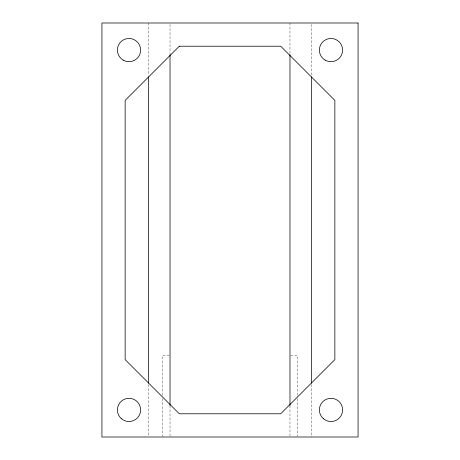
<?xml version="1.0" encoding="UTF-8"?>
<svg xmlns="http://www.w3.org/2000/svg" width="460" height="460" viewBox="0 0 460 460"><rect width="100%" height="100%" fill="white"/><g stroke="black" fill="none" stroke-linecap="round" stroke-linejoin="round"><path stroke-width="0.34" stroke-dasharray="2.3 1.72" d="M169.326 355.747L162.288 355.747L162.288 395.663M290.674 355.747L297.712 355.747L297.712 395.663M311.638 24.437L311.638 75.469M311.638 384.531L311.638 437M297.712 398.509L297.712 436.287M289.972 23L289.972 53.906M289.972 405.639L289.972 436.287M170.027 24.437L170.027 53.906M170.027 405.639L170.027 436.287M162.288 398.509L162.288 436.287M148.361 23L148.361 75.469M148.361 384.531L148.361 436.281"/><path stroke-width="0.69" d="M311.638 76.906L311.638 383.094M289.972 54.619L289.972 405.375M170.027 54.619L170.027 405.375M148.361 76.906L148.361 383.094M179.314 46.213L125.143 100.383L125.143 359.616L179.314 413.787L280.686 413.787L334.857 359.616L334.857 100.383L280.686 46.213L179.314 46.213M358.07 23L101.93 23L101.93 437L358.07 437L358.07 23M123.211 60.139A11.609 11.609 0 0 0 140.622 50.082A11.609 11.609 0 0 0 123.211 40.032A11.609 11.609 0 0 0 123.211 60.139M325.18 60.139A11.609 11.609 0 0 0 342.591 50.082A11.609 11.609 0 0 0 325.18 40.032A11.609 11.609 0 0 0 325.18 60.139M323.432 418.732A11.609 11.609 0 0 0 342.395 412.051A11.609 11.609 0 0 0 327.129 398.969A11.609 11.609 0 0 0 323.432 418.732M121.198 418.496A11.609 11.609 0 0 0 140.357 412.396A11.609 11.609 0 0 0 125.494 398.854A11.609 11.609 0 0 0 121.198 418.496"/></g></svg>
